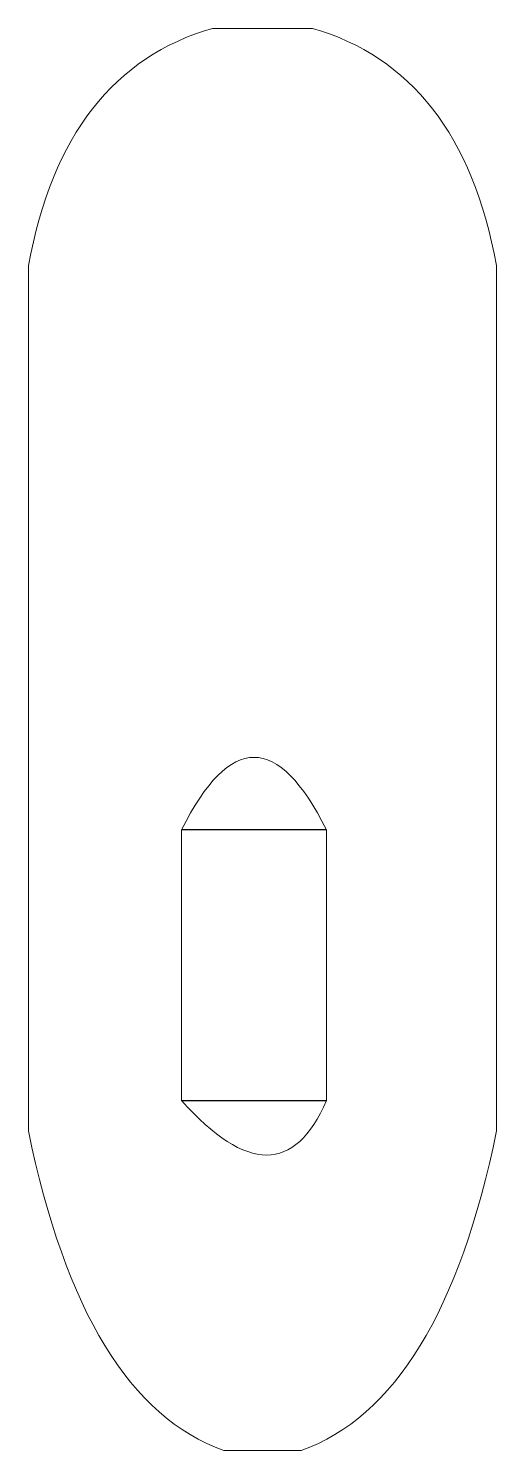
# Model space of a CAD drawing. Header units: millimetres. Extents: x 3184.3 to 3195.4, y 1520 to 1553.6.
import ezdxf

# ---------------------------------------------------------------- set-up
doc = ezdxf.new("R2010")
doc.units = ezdxf.units.MM

msp = doc.modelspace()

# ---------------------------------------------------------------- linework, layer by layer
for p, q in [((3191.39, 1534.645), (3187.962, 1534.645)), ((3187.962, 1528.248), (3191.39, 1528.248))]:
    msp.add_line(p, q)
at = {"lineweight": 20}
for points in [[(3184.337, 1547.987), (3184.91, 1551.059), (3186.363, 1552.926), (3188.695, 1553.59)], [(3188.695, 1553.59), (3188.695, 1553.59), (3191.057, 1553.59), (3191.057, 1553.59)], [(3195.415, 1547.987), (3194.842, 1551.059), (3193.39, 1552.926), (3191.057, 1553.59)], [(3184.337, 1547.987), (3184.337, 1547.987), (3184.337, 1527.532), (3184.337, 1527.532)], [(3195.415, 1547.987), (3195.415, 1547.987), (3195.415, 1527.532), (3195.415, 1527.532)], [(3187.962, 1534.645), (3187.962, 1534.645), (3187.962, 1528.248), (3187.962, 1528.248)], [(3184.337, 1527.532), (3185.209, 1523.281), (3186.75, 1520.761), (3188.962, 1519.972)], [(3195.415, 1527.532), (3194.544, 1523.281), (3193.002, 1520.761), (3190.791, 1519.972)], [(3188.962, 1519.972), (3188.962, 1519.972), (3190.791, 1519.972), (3190.791, 1519.972)]]:
    msp.add_open_spline(points, degree=3, dxfattribs=at)
for points, knots in [([(3187.962, 1528.248), (3189.5, 1526.527), (3190.643, 1526.527), (3191.39, 1528.248), (3191.39, 1528.248), (3191.39, 1528.248), (3191.39, 1534.645), (3191.39, 1534.645), (3191.39, 1534.645), (3190.247, 1536.93), (3189.105, 1536.93), (3187.962, 1534.645)], [0, 0, 0, 0, 0.25, 0.25, 0.25, 0.25, 0.5, 0.5, 0.5, 0.5, 1, 1, 1, 1]), ([(3191.39, 1534.645), (3191.39, 1534.645), (3191.39, 1528.248), (3191.39, 1528.248), (3191.39, 1528.248)], [0.5, 0.5, 0.5, 0.5, 0.75, 0.75, 0.75, 0.75, 0.75])]:
    msp.add_open_spline(points, degree=3, knots=knots, dxfattribs=at)

doc.saveas('drawing.dxf')
